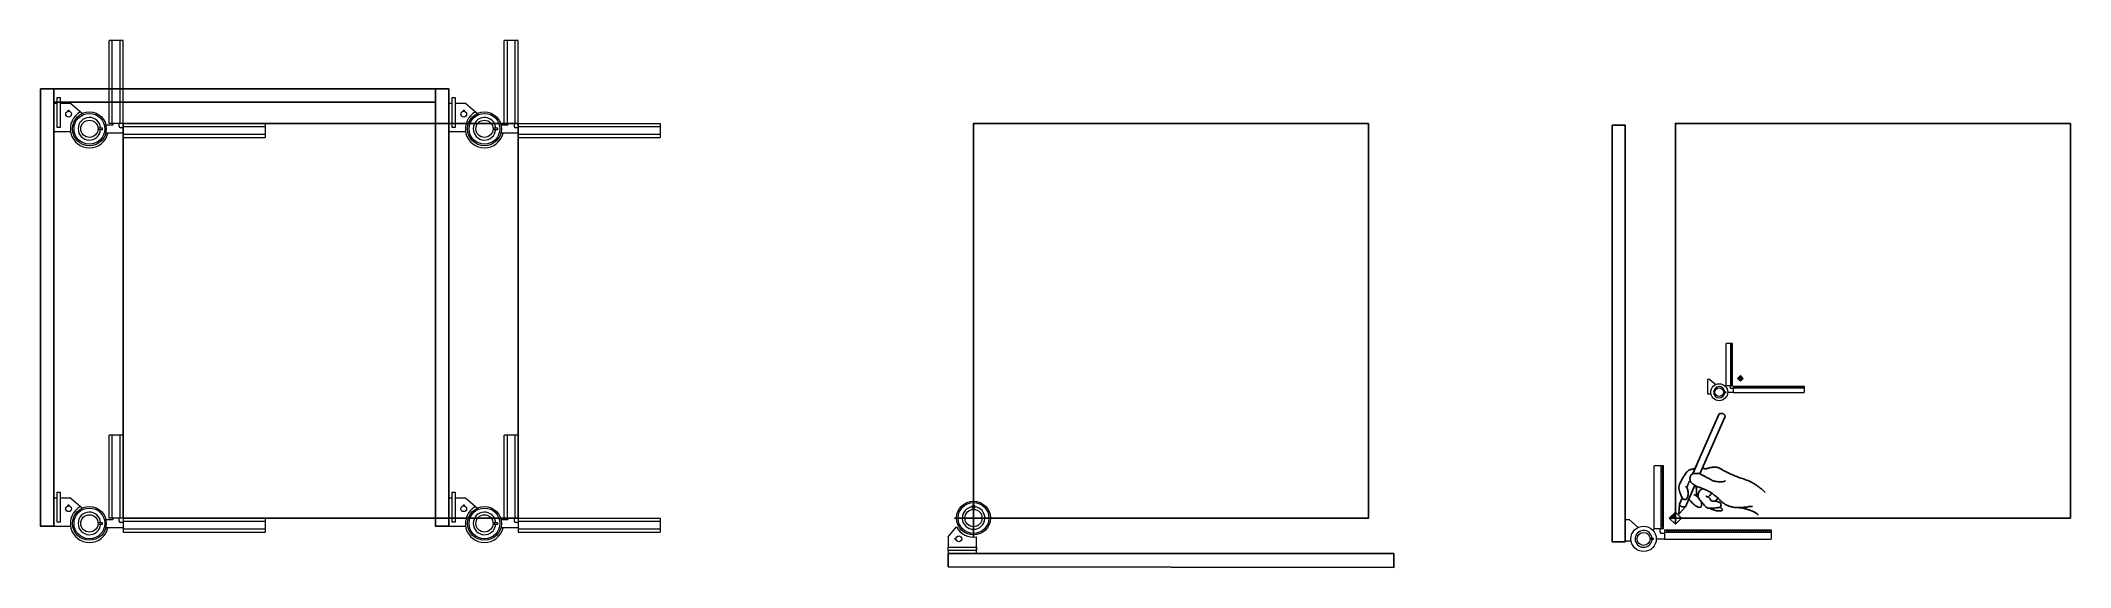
# Model space of a CAD drawing. Header units: millimetres. Extents: x 0 to 7707, y -75 to 1928.
import ezdxf

# ---------------------------------------------------------------- set-up
doc = ezdxf.new("R2010")
doc.units = ezdxf.units.MM
doc.layers.add('ARREDI attrezzature - furniture', color=175, linetype='Continuous', lineweight=9)

# ---------------------------------------------------------------- blocks, each defined once
blk = doc.blocks.new('puntatore1')
for p, q in [((-10.6, 0), (0, 10.6)), ((0, 10.6), (10.6, 0)), ((0, 10.6), (0, -10.6)), ((0, -10.6), (-10.6, 0)), ((10.6, 0), (-10.6, 0)), ((10.6, 0), (0, -10.6))]:
    blk.add_line(p, q)
for points in [[(-10.6, 0), (0, 0), (0, 10.6)], [(0, 0), (0, -10.6), (10.6, 0), (0, 0)]]:
    blk.add_solid(points)
at = {"layer": 'ARREDI attrezzature - furniture', "linetype": 'Continuous'}
for p, q in [((-53.7, -27.7), (-53.6, 132)), ((-30, 132), (-53.6, 132)), ((-36, -27.7), (-36, 132)), ((-30, 127), (-34.8, 127)), ((-30, 122), (-34.8, 122)), ((-30, 117), (-34.8, 117)), ((-30, 112), (-34.8, 112)), ((-30, 107), (-34.8, 107)), ((-30, 102), (-34.8, 102)), ((-30, 97), (-34.8, 97)), ((-30, 92), (-34.8, 92)), ((-30, 87), (-34.8, 87)), ((-30, 82), (-34.8, 82)), ((-30, 130.6), (-33.3, 130.6)), ((-30, 129), (-33.3, 129)), ((-30, 125.6), (-33.3, 125.6)), ((-30, 124), (-33.3, 124)), ((-30, 120.6), (-33.3, 120.6)), ((-30, 119), (-33.3, 119)), ((-30, 115.6), (-33.3, 115.6)), ((-30, 114), (-33.3, 114)), ((-30, 110.6), (-33.3, 110.6)), ((-30, 109), (-33.3, 109)), ((-30, 105.6), (-33.3, 105.6)), ((-30, 104), (-33.3, 104)), ((-30, 100.6), (-33.3, 100.6)), ((-30, 99), (-33.3, 99)), ((-30, 95.6), (-33.3, 95.6)), ((-30, 94), (-33.3, 94)), ((-30, 90.6), (-33.3, 90.6)), ((-30, 89), (-33.3, 89)), ((-30, 85.6), (-33.3, 85.6)), ((-30, 84), (-33.3, 84)), ((-30, 80.6), (-33.3, 80.6)), ((-30, 79), (-33.3, 79)), ((-30, -27.7), (-30, 132)), ((-30, 77), (-34.8, 77)), ((-30, 72), (-34.8, 72)), ((-30, 67), (-34.8, 67)), ((-30, 62), (-34.8, 62)), ((-30, 57), (-34.8, 57)), ((-30, 52), (-34.8, 52)), ((-30, 47), (-34.8, 47)), ((-30, 42), (-34.8, 42)), ((-30, 37), (-34.8, 37)), ((-30, 32), (-34.8, 32)), ((-30, 27), (-34.8, 27)), ((-30, 22), (-34.8, 22)), ((-30, 17), (-34.8, 17)), ((-30, 12), (-34.8, 12)), ((-30, 7), (-34.8, 7)), ((-30, 2), (-34.8, 2)), ((-30, 75.6), (-33.3, 75.6)), ((-30, 74), (-33.3, 74)), ((-30, 70.6), (-33.3, 70.6)), ((-30, 69), (-33.3, 69)), ((-30, 65.6), (-33.3, 65.6)), ((-30, 64), (-33.3, 64)), ((-30, 60.6), (-33.3, 60.6)), ((-30, 59), (-33.3, 59)), ((-30, 55.6), (-33.3, 55.6)), ((-30, 54), (-33.3, 54)), ((-30, 50.6), (-33.3, 50.6)), ((-30, 49), (-33.3, 49)), ((-30, 45.6), (-33.3, 45.6)), ((-30, 44), (-33.3, 44)), ((-30, 40.6), (-33.3, 40.6)), ((-30, 39), (-33.3, 39)), ((-30, 35.6), (-33.3, 35.6)), ((-30, 34), (-33.3, 34)), ((-30, 30.6), (-33.3, 30.6)), ((-30, 29), (-33.3, 29)), ((-30, 25.6), (-33.3, 25.6)), ((-30, 24), (-33.3, 24)), ((-30, 20.6), (-33.3, 20.6)), ((-30, 19), (-33.3, 19)), ((-30, 15.6), (-33.3, 15.6)), ((-30, 14), (-33.3, 14)), ((-30, 10.6), (-33.3, 10.6)), ((-30, 9), (-33.3, 9)), ((-30, 5.6), (-33.3, 5.6)), ((-30, 4), (-33.3, 4)), ((-30, 0.6), (-33.3, 0.6)), ((-116, -4.6), (-125, -4.6)), ((-125, -4.6), (-125, -58.1)), ((-125, -58.1), (-112, -58.1)), ((-116, -4.6), (-93.8, -23.6)), ((-39, -27.7), (-39, -34.7)), ((-30, -3), (-34.8, -3)), ((-30, -8), (-34.8, -8)), ((-30, -13), (-34.8, -13)), ((-30, -18), (-34.8, -18)), ((-30, -23), (-34.8, -23)), ((-27.6, -38.9), (-34.8, -38.9)), ((-30, -1), (-33.3, -1)), ((-30, -4.4), (-33.3, -4.4)), ((-30, -6), (-33.3, -6)), ((-30, -9.4), (-33.3, -9.4)), ((-30, -11), (-33.3, -11)), ((-30, -14.4), (-33.3, -14.4)), ((-30, -16), (-33.3, -16)), ((-30, -19.4), (-33.3, -19.4)), ((-30, -21), (-33.3, -21)), ((-27.7, -30), (242.3, -30)), ((-27.7, -36), (242.3, -36)), ((-27.7, -53.7), (242.3, -53.7)), ((-22.7, -30), (-22.7, -34.8)), ((-21, -30), (-21, -33.3)), ((-19.4, -30), (-19.4, -33.3)), ((-17.7, -30), (-17.7, -34.8)), ((-16, -30), (-16, -33.3)), ((-14.4, -30), (-14.4, -33.3)), ((-12.7, -30), (-12.7, -34.8)), ((-11, -30), (-11, -33.3)), ((-9.4, -30), (-9.4, -33.3)), ((-7.7, -30), (-7.7, -34.8)), ((-6, -30), (-6, -33.3)), ((-4.4, -30), (-4.4, -33.3)), ((-2.7, -30), (-2.7, -34.8)), ((-1, -30), (-1, -33.3)), ((0.6, -30), (0.6, -33.3)), ((2.3, -30), (2.3, -34.8)), ((4, -30), (4, -33.3)), ((5.6, -30), (5.6, -33.3)), ((7.3, -30), (7.3, -34.8)), ((9, -30), (9, -33.3)), ((10.6, -30), (10.6, -33.3)), ((12.3, -30), (12.3, -34.8)), ((14, -30), (14, -33.3)), ((15.6, -30), (15.6, -33.3)), ((17.3, -30), (17.3, -34.8)), ((19, -30), (19, -33.3)), ((20.6, -30), (20.6, -33.3)), ((22.3, -30), (22.3, -34.8)), ((24, -30), (24, -33.3)), ((25.6, -30), (25.6, -33.3)), ((27.3, -30), (27.3, -34.8)), ((29, -30), (29, -33.3)), ((30.6, -30), (30.6, -33.3)), ((32.3, -30), (32.3, -34.8)), ((34, -30), (34, -33.3)), ((35.6, -30), (35.6, -33.3)), ((37.3, -30), (37.3, -34.8)), ((39, -30), (39, -33.3)), ((40.6, -30), (40.6, -33.3)), ((42.3, -30), (42.3, -34.8)), ((44, -30), (44, -33.3)), ((45.6, -30), (45.6, -33.3)), ((47.3, -30), (47.3, -34.8)), ((49, -30), (49, -33.3)), ((50.6, -30), (50.6, -33.3)), ((52.3, -30), (52.3, -34.8)), ((54, -30), (54, -33.3)), ((55.6, -30), (55.6, -33.3)), ((57.3, -30), (57.3, -34.8)), ((59, -30), (59, -33.3)), ((60.6, -30), (60.6, -33.3)), ((62.3, -30), (62.3, -34.8)), ((64, -30), (64, -33.3)), ((65.6, -30), (65.6, -33.3)), ((67.3, -30), (67.3, -34.8)), ((69, -30), (69, -33.3)), ((70.6, -30), (70.6, -33.3)), ((72.3, -30), (72.3, -34.8)), ((74, -30), (74, -33.3)), ((75.6, -30), (75.6, -33.3)), ((77.3, -30), (77.3, -34.8)), ((79, -30), (79, -33.3)), ((80.6, -30), (80.6, -33.3)), ((82.3, -30), (82.3, -34.8)), ((84, -30), (84, -33.3)), ((85.6, -30), (85.6, -33.3)), ((87.3, -30), (87.3, -34.8)), ((89, -30), (89, -33.3)), ((90.6, -30), (90.6, -33.3)), ((92.3, -30), (92.3, -34.8)), ((94, -30), (94, -33.3)), ((95.6, -30), (95.6, -33.3)), ((97.3, -30), (97.3, -34.8)), ((99, -30), (99, -33.3)), ((100.6, -30), (100.6, -33.3)), ((102.3, -30), (102.3, -34.8)), ((104, -30), (104, -33.3)), ((105.6, -30), (105.6, -33.3)), ((107.3, -30), (107.3, -34.8)), ((109, -30), (109, -33.3)), ((110.6, -30), (110.6, -33.3)), ((112.3, -30), (112.3, -34.8)), ((114, -30), (114, -33.3)), ((115.6, -30), (115.6, -33.3)), ((117.3, -30), (117.3, -34.8)), ((119, -30), (119, -33.3)), ((120.6, -30), (120.6, -33.3)), ((122.3, -30), (122.3, -34.8)), ((124, -30), (124, -33.3)), ((125.6, -30), (125.6, -33.3)), ((127.3, -30), (127.3, -34.8)), ((129, -30), (129, -33.3)), ((130.6, -30), (130.6, -33.3)), ((132.3, -30), (132.3, -34.8)), ((134, -30), (134, -33.3)), ((135.6, -30), (135.6, -33.3)), ((137.3, -30), (137.3, -34.8)), ((139, -30), (139, -33.3)), ((140.6, -30), (140.6, -33.3)), ((142.3, -30), (142.3, -34.8)), ((144, -30), (144, -33.3)), ((145.6, -30), (145.6, -33.3)), ((147.3, -30), (147.3, -34.8)), ((149, -30), (149, -33.3)), ((150.6, -30), (150.6, -33.3)), ((152.3, -30), (152.3, -34.8)), ((154, -30), (154, -33.3)), ((155.6, -30), (155.6, -33.3)), ((157.3, -30), (157.3, -34.8)), ((159, -30), (159, -33.3)), ((160.6, -30), (160.6, -33.3)), ((162.3, -30), (162.3, -34.8)), ((164, -30), (164, -33.3)), ((165.6, -30), (165.6, -33.3)), ((167.3, -30), (167.3, -34.8)), ((169, -30), (169, -33.3)), ((170.6, -30), (170.6, -33.3)), ((172.3, -30), (172.3, -34.8)), ((174, -30), (174, -33.3)), ((175.6, -30), (175.6, -33.3)), ((177.3, -30), (177.3, -34.8)), ((179, -30), (179, -33.3)), ((180.6, -30), (180.6, -33.3)), ((182.3, -30), (182.3, -34.8)), ((184, -30), (184, -33.3)), ((185.6, -30), (185.6, -33.3)), ((187.3, -30), (187.3, -34.8)), ((189, -30), (189, -33.3)), ((190.6, -30), (190.6, -33.3)), ((192.3, -30), (192.3, -34.8)), ((194, -30), (194, -33.3)), ((195.6, -30), (195.6, -33.3)), ((197.3, -30), (197.3, -34.8)), ((199, -30), (199, -33.3)), ((200.6, -30), (200.6, -33.3)), ((202.3, -30), (202.3, -34.8)), ((204, -30), (204, -33.3)), ((205.6, -30), (205.6, -33.3)), ((207.3, -30), (207.3, -34.8)), ((209, -30), (209, -33.3)), ((210.6, -30), (210.6, -33.3)), ((212.3, -30), (212.3, -34.8)), ((214, -30), (214, -33.3)), ((215.6, -30), (215.6, -33.3)), ((217.3, -30), (217.3, -34.8)), ((219, -30), (219, -33.3)), ((220.6, -30), (220.6, -33.3)), ((222.3, -30), (222.3, -34.8)), ((224, -30), (224, -33.3)), ((225.6, -30), (225.6, -33.3)), ((227.3, -30), (227.3, -34.8)), ((229, -30), (229, -33.3)), ((230.6, -30), (230.6, -33.3)), ((232.3, -30), (232.3, -34.8)), ((234, -30), (234, -33.3)), ((235.6, -30), (235.6, -33.3)), ((237.3, -30), (237.3, -34.8)), ((239, -30), (239, -33.3)), ((240.6, -30), (240.6, -33.3)), ((242.3, -30), (242.3, -53.7))]:
    blk.add_line(p, q, dxfattribs=at)
at = {"layer": 'ARREDI attrezzature - furniture'}
for p, q in [((-53.7, -27.7), (-57, -30.8)), ((-30, -27.7), (-53.7, -27.7)), ((-27.7, -53.7), (-48.3, -53.3)), ((-27.7, -30), (-27.7, -53.7))]:
    blk.add_line(p, q, dxfattribs=at)
blk.add_lwpolyline([(-61.7, -50.9), (-55.9, -50.9), (-55.9, -54.6), (-61.7, -54.6)], dxfattribs=at)
at = {"layer": 'ARREDI attrezzature - furniture', "linetype": 'Continuous'}
for radius in [32.1, 16.4]:
    blk.add_circle((-80.4, -52.7), radius, dxfattribs=at)
at = {"layer": 'ARREDI attrezzature - furniture'}
blk.add_arc((-80.4, -52.7), 21.4, 5.06814, 354.93186, dxfattribs=at)
at = {"layer": 'ARREDI attrezzature - furniture', "linetype": 'Continuous'}
for centre, radius, start, end in [((-80.4, -52.7), 18.8, 354.24073, 5.75927), ((-34.8, -34.7), 4.17, 180, 270)]:
    blk.add_arc(centre, radius, start, end, dxfattribs=at)

msp = doc.modelspace()

# ---------------------------------------------------------------- linework, layer by layer
at = {"color": 3}
for p, q in [((6372.7, 507), (6274.1, 282.2)), ((6395.4, 497), (6300.7, 281)), ((6288.9, 315.7), (6274, 281.7)), ((6281.6, 237.4), (6245.8, 156)), ((6310.8, 304.1), (6300.7, 281)), ((6223.2, 166), (6220.1, 130.3)), ((6221.9, 129.5), (6245.8, 156)), ((6233.2, 188.8), (6223.2, 166)), ((6221, 129.3), (6220.5, 129.5))]:
    msp.add_line(p, q, dxfattribs=at)
for p, q in [((3542.4, 40.4), (3542.4, 185.4)), ((3469.9, 112.9), (3614.9, 112.9)), ((6184.4, 112.9), (6207.3, 135.8)), ((6207.3, 89.9), (6184.4, 112.9)), ((6230.2, 112.9), (6184.4, 112.9)), ((6207.3, 135.8), (6230.2, 112.9)), ((6207.3, 135.8), (6207.3, 89.9)), ((6230.2, 112.9), (6207.3, 89.9))]:
    msp.add_line(p, q)
at = {"color": 1}
for points in [[(0, 1744.1), (0.1, 81.9), (50.1, 81.9), (50.1, 1744.1)], [(1500, 1744.1), (50.1, 1744.1), (50.1, 1694.1), (1500, 1694.1)], [(1500, 1744.1), (1500.1, 81.9), (1550.1, 81.9), (1550.1, 1744.1)], [(5967.3, 1605.9), (5967.3, 22.9), (6017.3, 22.9), (6017.3, 1605.9)], [(5138.7, -22.4), (3446.2, -22.4), (3446.2, -72.4), (5138.7, -74.8)]]:
    msp.add_lwpolyline(points, close=True, dxfattribs=at)
at = {"color": 2}
for points in [[(1813.7, 1612.9), (1813.7, 112.9), (313.7, 112.9), (313.7, 1612.9)], [(5042.4, 1612.9), (5042.4, 112.9), (3542.4, 112.9), (3542.4, 1612.9)], [(7707.3, 1612.9), (7707.3, 112.9), (6207.3, 112.9), (6207.3, 1612.9)]]:
    msp.add_lwpolyline(points, close=True, dxfattribs=at)
at = {"color": 3}
for centre, start, end in [((6220.9, 130.3), 175.00982, 246.3169), ((6221.3, 130.1), 246.3169, 317.9307)]:
    msp.add_arc(centre, 0.8, start, end, dxfattribs=at)
for points in [[(6372.7, 507), (6373.5, 508), (6374.4, 509), (6375.3, 509.7), (6376.5, 510.3), (6377.9, 510.5), (6379.7, 510.6), (6381.3, 510.6), (6382.9, 510.5), (6385.9, 510.2), (6387.4, 509.7), (6390.4, 508.2), (6392.2, 507), (6393.8, 505.6), (6395.5, 503.4), (6395.9, 501.4), (6395.8, 499.1), (6395.4, 497)], [(6281.7, 300.5), (6276.4, 299.8), (6269.9, 298.6), (6262, 296), (6255.9, 292.4), (6250.1, 286.8), (6240.7, 273.9), (6232.7, 260.8), (6225.6, 245.3), (6221.9, 236.9), (6220.8, 225.3), (6223, 215.6), (6226.5, 204.6), (6230.6, 194.4), (6234.3, 187.3), (6238.4, 184.3), (6245.4, 183.6), (6249.8, 185.2), (6252.5, 189.5), (6254.7, 194.5), (6255.4, 199.5), (6255.6, 206.3), (6255, 215.5), (6253.1, 222.3), (6252, 226.1), (6251.1, 230.5), (6246.3, 232)], [(6249.4, 231.5), (6252, 232.5), (6253.9, 236.3), (6255.3, 240.3), (6256.8, 243.7), (6258.2, 247.2), (6259.3, 250.2), (6261, 253.3), (6262.9, 255.2)], [(6398.2, 255.2), (6394.7, 253.4), (6388.7, 251.3), (6381.7, 251.1), (6369.8, 251.1), (6361.4, 252.3), (6353.2, 253.5), (6347.4, 256.2), (6340.6, 259.7), (6332.7, 264.2), (6324.6, 268.4), (6315.9, 273.5), (6310.4, 276.3), (6306.2, 278.1), (6302.9, 279.8), (6300.4, 281.1), (6296.6, 282.1), (6292.8, 282.3), (6287, 282.6), (6284, 282.7), (6280.3, 282.7), (6276.5, 282.4), (6273.6, 281.6), (6271.3, 280.1), (6269.1, 278.5), (6266, 275.1), (6264.3, 272.3), (6263.5, 269.7), (6263, 266.6), (6262.7, 263.6), (6262.7, 260.7), (6263.2, 256.9), (6263.8, 254.3), (6265.5, 251.3), (6267.7, 248.3), (6270.2, 245.4), (6272.3, 243.6), (6274.5, 242.2), (6276.2, 241.1), (6278.7, 239.3), (6289.5, 233.1), (6296.1, 230.4), (6301.2, 228.5), (6306.7, 226.2), (6311.6, 224.3), (6317.2, 222.4), (6322, 220.2), (6334.9, 214.4), (6347.7, 206), (6361.7, 194.6), (6374.1, 183.7), (6383.1, 175.1), (6393.2, 167.6), (6400.8, 162.6), (6411.9, 158.1), (6426.1, 154.4), (6438.7, 153.1), (6451.5, 152.5), (6461.5, 153.1), (6478.1, 154.8), (6485.8, 156.2), (6495.7, 156.9), (6500.7, 157.1)], [(6286.4, 198.3), (6287.7, 206), (6288, 212.9), (6287.5, 221.9), (6286.7, 227.3), (6285.4, 232.4), (6284.1, 235.2)], [(6548.5, 209.5), (6543.3, 215.6), (6534, 223.5), (6525.8, 229.7), (6517.5, 235.7), (6507.8, 242.4), (6495.3, 249.1), (6482.9, 255.6), (6473.9, 258.7), (6465.9, 261.9), (6456.4, 265.1), (6448.6, 267.5), (6443.7, 269.4), (6436.8, 271.7), (6428, 275.6), (6414.7, 280.8), (6405.1, 285.5), (6394.9, 290.8), (6383.8, 297.4), (6379.7, 299.6), (6375.8, 301.9), (6372.1, 303.9), (6368.5, 305), (6364.6, 306.1), (6357.8, 306.7), (6350.5, 306.3), (6345.4, 305.6), (6339.7, 304.5), (6335.3, 303.3), (6330.9, 302.5), (6327.3, 301.1), (6321.3, 300.6), (6319, 300.6), (6315.6, 300.7), (6311.6, 300.7), (6309.3, 300.7)], [(6223.7, 167.2), (6223.4, 163.9), (6225.4, 160.3), (6226.9, 158.9), (6231.6, 156.3), (6234.2, 155.7), (6237.6, 155.3), (6241.9, 155.3), (6245.1, 156.4), (6246.9, 158.4)], [(6309.8, 224.5), (6306.4, 222.1), (6302.6, 219.3), (6298.8, 215.2), (6296, 211.1), (6294.2, 204.5), (6293.3, 199.2), (6293.7, 192.9), (6297.4, 185.8), (6305.8, 175.6), (6311.7, 168.3), (6317.2, 162.1), (6321.5, 157.4), (6326.5, 152.6), (6336, 150.8), (6345.7, 150.8), (6356.3, 151.1), (6367, 152.2), (6372, 152.9), (6376.8, 154.4), (6379.4, 156.8), (6380.7, 163), (6379.7, 167.3), (6376.9, 170.9), (6373.2, 173.5), (6369, 175.2), (6364.1, 176.5), (6361.1, 177), (6356.8, 177.4), (6353.4, 177.5), (6349.1, 177.6), (6345.6, 177.9), (6342.2, 180.4), (6339.7, 185.1), (6337.2, 188.6), (6334.3, 191.1), (6330.8, 193.3), (6326.1, 194.9), (6322.4, 196.1)], [(6345.5, 207.1), (6342.3, 203.1), (6338.9, 199.8), (6335.9, 197.1), (6333, 194.6), (6331.1, 193.4)], [(6370, 187.2), (6367.2, 185.7), (6363.9, 183.5), (6361.6, 181.2), (6359.3, 179.3), (6357.8, 177.4)], [(6337.9, 150.6), (6342.8, 146.9), (6352.1, 143.7), (6360.1, 141.4), (6366.8, 140.5), (6374, 140.4), (6380.8, 140.5), (6384.1, 141.8), (6385.4, 143.5), (6385.6, 146.4), (6384.7, 148.5), (6382.7, 150.3), (6380.5, 151.4), (6377.9, 152.5), (6375.6, 153), (6374.3, 153.3)], [(6450, 152.3), (6456.5, 151.4), (6467.2, 149.4), (6479.2, 146.1), (6491, 142.6), (6499.9, 138.8), (6509.9, 133.6), (6514.4, 130.9), (6517.5, 128.8), (6519, 127.3), (6520.2, 125.7), (6520.7, 124.5)]]:
    msp.add_spline(points, degree=3, dxfattribs=at)
msp.add_open_spline([(6277.2, 202.4), (6279.4, 201.6), (6283.4, 200.2), (6287.8, 196.6), (6292.4, 193.6), (6295.2, 188.6), (6298.4, 183.4), (6302.4, 179.3), (6305.2, 174.5), (6307.2, 169.6), (6307.2, 165), (6307.1, 161.3), (6306.4, 158.2), (6304.9, 155.6), (6301.4, 153.1), (6296.1, 153.8), (6290.9, 155.5), (6286.7, 158.4), (6282.5, 161), (6278.4, 164.1), (6274.5, 167.5), (6270.9, 171.8), (6266.3, 176), (6262.8, 180.1), (6260.1, 183.1), (6259, 184.7), (6258.6, 185.2)], degree=3, knots=[0, 0, 0, 0, 7.000016, 12.404473, 17.112264, 23.189328, 29.297142, 35.307884, 40.456024, 45.843139, 50.711316, 54.07172, 57.1638, 59.967019, 63.099311, 70.181877, 74.660839, 79.485849, 85.05351, 89.924064, 94.587595, 100.66191, 106.974005, 113.04832, 116.99622, 118.889169, 118.889169, 118.889169, 118.889169], dxfattribs=at)
for points in [[(6184.4, 112.9), (6207.3, 112.9), (6207.3, 135.8)], [(6207.3, 112.9), (6207.3, 89.9), (6230.2, 112.9), (6207.3, 112.9)]]:
    msp.add_solid(points)
at = {"layer": 'ARREDI attrezzature - furniture', "linetype": 'Continuous'}
for p, q in [((260.2, 1612.9), (260.2, 1927.9)), ((313.7, 1927.9), (260.2, 1927.9)), ((272.3, 1612.9), (272.3, 1927.9)), ((301.6, 1612.9), (301.6, 1927.9)), ((313.7, 1612.9), (313.7, 1927.9)), ((1760.2, 1612.9), (1760.2, 1927.9)), ((1813.7, 1927.9), (1760.2, 1927.9)), ((1772.3, 1612.9), (1772.3, 1927.9)), ((1801.6, 1612.9), (1801.6, 1927.9)), ((1813.7, 1612.9), (1813.7, 1927.9)), ((62.6, 1688.8), (50.1, 1688.8)), ((50.1, 1688.8), (50.1, 1581.9)), ((114.2, 1688.8), (74.6, 1688.8)), ((114.2, 1688.8), (158.5, 1650.8)), ((1562.6, 1688.8), (1550.1, 1688.8)), ((1550.1, 1688.8), (1550.1, 1581.9)), ((1614.2, 1688.8), (1574.6, 1688.8)), ((1614.2, 1688.8), (1658.5, 1650.8)), ((50.1, 1581.9), (113.7, 1581.9)), ((313.7, 1612.9), (852.4, 1612.9)), ((313.7, 1600.8), (852.4, 1600.8)), ((313.7, 1571.5), (852.4, 1571.5)), ((313.7, 1559.4), (852.4, 1559.4)), ((852.4, 1612.9), (852.4, 1559.4)), ((1550.1, 1581.9), (1613.7, 1581.9)), ((1813.7, 1612.9), (2352.4, 1612.9)), ((1813.7, 1600.8), (2352.4, 1600.8)), ((1813.7, 1571.5), (2352.4, 1571.5)), ((1813.7, 1559.4), (2352.4, 1559.4)), ((2352.4, 1612.9), (2352.4, 1559.4)), ((260.2, 112.9), (260.2, 427.9)), ((313.7, 427.9), (260.2, 427.9)), ((272.3, 112.9), (272.3, 427.9)), ((301.6, 112.9), (301.6, 427.9)), ((313.7, 112.9), (313.7, 427.9)), ((1760.2, 112.9), (1760.2, 427.9)), ((1813.7, 427.9), (1760.2, 427.9)), ((1772.3, 112.9), (1772.3, 427.9)), ((1801.6, 112.9), (1801.6, 427.9)), ((1813.7, 112.9), (1813.7, 427.9)), ((6126.8, 71.4), (6126.9, 310.9)), ((6162.3, 310.9), (6126.9, 310.9)), ((6153.3, 71.4), (6153.2, 310.9)), ((6162.3, 308.8), (6157.3, 308.8)), ((6162.3, 71.4), (6162.3, 310.9)), ((6162.3, 303.4), (6155.2, 303.4)), ((6162.3, 295.9), (6155.2, 295.9)), ((6162.3, 288.4), (6155.2, 288.4)), ((6162.3, 280.9), (6155.2, 280.9)), ((6162.3, 273.4), (6155.2, 273.4)), ((6162.3, 265.9), (6155.2, 265.9)), ((6162.3, 258.4), (6155.2, 258.4)), ((6162.3, 250.9), (6155.2, 250.9)), ((6162.3, 243.4), (6155.2, 243.4)), ((6162.3, 235.9), (6155.2, 235.9)), ((6162.3, 306.3), (6157.3, 306.3)), ((6162.3, 301.3), (6157.3, 301.3)), ((6162.3, 298.8), (6157.3, 298.8)), ((6162.3, 293.8), (6157.3, 293.8)), ((6162.3, 291.3), (6157.3, 291.3)), ((6162.3, 286.3), (6157.3, 286.3)), ((6162.3, 283.8), (6157.3, 283.8)), ((6162.3, 278.8), (6157.3, 278.8)), ((6162.3, 276.3), (6157.3, 276.3)), ((6162.3, 271.3), (6157.3, 271.3)), ((6162.3, 268.8), (6157.3, 268.8)), ((6162.3, 263.8), (6157.3, 263.8)), ((6162.3, 261.3), (6157.3, 261.3)), ((6162.3, 256.3), (6157.3, 256.3)), ((6162.3, 253.8), (6157.3, 253.8)), ((6162.3, 248.8), (6157.3, 248.8)), ((6162.3, 246.3), (6157.3, 246.3)), ((6162.3, 241.3), (6157.3, 241.3)), ((6162.3, 238.8), (6157.3, 238.8)), ((6162.3, 233.8), (6157.3, 233.8)), ((6162.3, 231.3), (6157.3, 231.3)), ((62.6, 188.8), (50.1, 188.8)), ((50.1, 188.8), (50.1, 81.9)), ((114.2, 188.8), (74.6, 188.8)), ((114.2, 188.8), (158.5, 150.8)), ((1562.6, 188.8), (1550.1, 188.8)), ((1550.1, 188.8), (1550.1, 81.9)), ((1614.2, 188.8), (1574.6, 188.8)), ((1614.2, 188.8), (1658.5, 150.8)), ((6162.3, 228.4), (6155.2, 228.4)), ((6162.3, 220.9), (6155.2, 220.9)), ((6162.3, 213.4), (6155.2, 213.4)), ((6162.3, 205.9), (6155.2, 205.9)), ((6162.3, 198.4), (6155.2, 198.4)), ((6162.3, 190.9), (6155.2, 190.9)), ((6162.3, 183.4), (6155.2, 183.4)), ((6162.3, 175.9), (6155.2, 175.9)), ((6162.3, 168.4), (6155.2, 168.4)), ((6162.3, 160.9), (6155.2, 160.9)), ((6162.3, 226.3), (6157.3, 226.3)), ((6162.3, 223.8), (6157.3, 223.8)), ((6162.3, 218.8), (6157.3, 218.8)), ((6162.3, 216.3), (6157.3, 216.3)), ((6162.3, 211.3), (6157.3, 211.3)), ((6162.3, 208.8), (6157.3, 208.8)), ((6162.3, 203.8), (6157.3, 203.8)), ((6162.3, 201.3), (6157.3, 201.3)), ((6162.3, 196.3), (6157.3, 196.3)), ((6162.3, 193.8), (6157.3, 193.8)), ((6162.3, 188.8), (6157.3, 188.8)), ((6162.3, 186.3), (6157.3, 186.3)), ((6162.3, 181.3), (6157.3, 181.3)), ((6162.3, 178.8), (6157.3, 178.8)), ((6162.3, 173.8), (6157.3, 173.8)), ((6162.3, 171.3), (6157.3, 171.3)), ((6162.3, 166.3), (6157.3, 166.3)), ((6162.3, 163.8), (6157.3, 163.8)), ((6162.3, 158.8), (6157.3, 158.8)), ((6162.3, 156.3), (6157.3, 156.3)), ((50.1, 81.9), (113.7, 81.9)), ((313.7, 112.9), (852.4, 112.9)), ((313.7, 100.8), (852.4, 100.8)), ((852.4, 112.9), (852.4, 59.4)), ((1550.1, 81.9), (1613.7, 81.9)), ((1813.7, 112.9), (2352.4, 112.9)), ((1813.7, 100.8), (2352.4, 100.8)), ((2352.4, 112.9), (2352.4, 59.4)), ((3446.2, 41.8), (3478.3, 79.2)), ((6033.4, 105.9), (6017.3, 105.9)), ((6017.3, 105.9), (6017.3, 25.8)), ((6033.4, 105.9), (6066.6, 77.5)), ((6162.3, 153.4), (6155.2, 153.4)), ((6162.3, 145.9), (6155.2, 145.9)), ((6162.3, 138.4), (6155.2, 138.4)), ((6162.3, 130.9), (6155.2, 130.9)), ((6162.3, 123.4), (6155.2, 123.4)), ((6162.3, 115.9), (6155.2, 115.9)), ((6162.3, 108.4), (6155.2, 108.4)), ((6162.3, 100.9), (6155.2, 100.9)), ((6162.3, 93.4), (6155.2, 93.4)), ((6162.3, 85.9), (6155.2, 85.9)), ((6162.3, 78.4), (6155.2, 78.4)), ((6162.3, 151.3), (6157.3, 151.3)), ((6162.3, 148.8), (6157.3, 148.8)), ((6162.3, 143.8), (6157.3, 143.8)), ((6162.3, 141.3), (6157.3, 141.3)), ((6162.3, 136.3), (6157.3, 136.3)), ((6162.3, 133.8), (6157.3, 133.8)), ((6162.3, 128.8), (6157.3, 128.8)), ((6162.3, 126.3), (6157.3, 126.3)), ((6162.3, 121.3), (6157.3, 121.3)), ((6162.3, 118.8), (6157.3, 118.8)), ((6162.3, 113.8), (6157.3, 113.8)), ((6162.3, 111.3), (6157.3, 111.3)), ((6162.3, 106.3), (6157.3, 106.3)), ((6162.3, 103.8), (6157.3, 103.8)), ((6162.3, 98.8), (6157.3, 98.8)), ((6162.3, 96.3), (6157.3, 96.3)), ((6162.3, 91.3), (6157.3, 91.3)), ((6162.3, 88.8), (6157.3, 88.8)), ((6162.3, 83.8), (6157.3, 83.8)), ((6162.3, 81.3), (6157.3, 81.3)), ((313.7, 71.5), (852.4, 71.5)), ((313.7, 59.4), (852.4, 59.4)), ((1813.7, 71.5), (2352.4, 71.5)), ((1813.7, 59.4), (2352.4, 59.4)), ((3446.2, 41.8), (3446.2, 2.1)), ((3553.1, -22.4), (3553.1, 41.2)), ((6017.3, 25.8), (6039.3, 25.8)), ((6148.8, 71.4), (6148.8, 60.8)), ((6165.9, 54.5), (6155.1, 54.5)), ((6165.7, 67.9), (6570.7, 67.9)), ((6165.7, 58.8), (6570.7, 58.8)), ((6165.7, 32.3), (6570.7, 32.3)), ((6173.2, 67.9), (6173.2, 60.7)), ((6175.7, 67.9), (6175.7, 62.9)), ((6178.2, 67.9), (6178.2, 62.9)), ((6180.7, 67.9), (6180.7, 60.7)), ((6183.2, 67.9), (6183.2, 62.9)), ((6185.7, 67.9), (6185.7, 62.9)), ((6188.2, 67.9), (6188.2, 60.7)), ((6190.7, 67.9), (6190.7, 62.9)), ((6193.2, 67.9), (6193.2, 62.9)), ((6195.7, 67.9), (6195.7, 60.7)), ((6198.2, 67.9), (6198.2, 62.9)), ((6200.7, 67.9), (6200.7, 62.9)), ((6203.2, 67.9), (6203.2, 60.7)), ((6205.7, 67.9), (6205.7, 62.9)), ((6208.2, 67.9), (6208.2, 62.9)), ((6210.7, 67.9), (6210.7, 60.7)), ((6213.2, 67.9), (6213.2, 62.9)), ((6215.7, 67.9), (6215.7, 62.9)), ((6218.2, 67.9), (6218.2, 60.7)), ((6220.7, 67.9), (6220.7, 62.9)), ((6223.2, 67.9), (6223.2, 62.9)), ((6225.7, 67.9), (6225.7, 60.7)), ((6228.2, 67.9), (6228.2, 62.9)), ((6230.7, 67.9), (6230.7, 62.9)), ((6233.2, 67.9), (6233.2, 60.7)), ((6235.7, 67.9), (6235.7, 62.9)), ((6238.2, 67.9), (6238.2, 62.9)), ((6240.7, 67.9), (6240.7, 60.7)), ((6243.2, 67.9), (6243.2, 62.9)), ((6245.7, 67.9), (6245.7, 62.9)), ((6248.2, 67.9), (6248.2, 60.7)), ((6250.7, 67.9), (6250.7, 62.9)), ((6253.2, 67.9), (6253.2, 62.9)), ((6255.7, 67.9), (6255.7, 60.7)), ((6258.2, 67.9), (6258.2, 62.9)), ((6260.7, 67.9), (6260.7, 62.9)), ((6263.2, 67.9), (6263.2, 60.7)), ((6265.7, 67.9), (6265.7, 62.9)), ((6268.2, 67.9), (6268.2, 62.9)), ((6270.7, 67.9), (6270.7, 60.7)), ((6273.2, 67.9), (6273.2, 62.9)), ((6275.7, 67.9), (6275.7, 62.9)), ((6278.2, 67.9), (6278.2, 60.7)), ((6280.7, 67.9), (6280.7, 62.9)), ((6283.2, 67.9), (6283.2, 62.9)), ((6285.7, 67.9), (6285.7, 60.7)), ((6288.2, 67.9), (6288.2, 62.9)), ((6290.7, 67.9), (6290.7, 62.9)), ((6293.2, 67.9), (6293.2, 60.7)), ((6295.7, 67.9), (6295.7, 62.9)), ((6298.2, 67.9), (6298.2, 62.9)), ((6300.7, 67.9), (6300.7, 60.7)), ((6303.2, 67.9), (6303.2, 62.9)), ((6305.7, 67.9), (6305.7, 62.9)), ((6308.2, 67.9), (6308.2, 60.7)), ((6310.7, 67.9), (6310.7, 62.9)), ((6313.2, 67.9), (6313.2, 62.9)), ((6315.7, 67.9), (6315.7, 60.7)), ((6318.2, 67.9), (6318.2, 62.9)), ((6320.7, 67.9), (6320.7, 62.9)), ((6323.2, 67.9), (6323.2, 60.7)), ((6325.7, 67.9), (6325.7, 62.9)), ((6328.2, 67.9), (6328.2, 62.9)), ((6330.7, 67.9), (6330.7, 60.7)), ((6333.2, 67.9), (6333.2, 62.9)), ((6335.7, 67.9), (6335.7, 62.9)), ((6338.2, 67.9), (6338.2, 60.7)), ((6340.7, 67.9), (6340.7, 62.9)), ((6343.2, 67.9), (6343.2, 62.9)), ((6345.7, 67.9), (6345.7, 60.7)), ((6348.2, 67.9), (6348.2, 62.9)), ((6350.7, 67.9), (6350.7, 62.9)), ((6353.2, 67.9), (6353.2, 60.7)), ((6355.7, 67.9), (6355.7, 62.9)), ((6358.2, 67.9), (6358.2, 62.9)), ((6360.7, 67.9), (6360.7, 60.7)), ((6363.2, 67.9), (6363.2, 62.9)), ((6365.7, 67.9), (6365.7, 62.9)), ((6368.2, 67.9), (6368.2, 60.7)), ((6370.7, 67.9), (6370.7, 62.9)), ((6373.2, 67.9), (6373.2, 62.9)), ((6375.7, 67.9), (6375.7, 60.7)), ((6378.2, 67.9), (6378.2, 62.9)), ((6380.7, 67.9), (6380.7, 62.9)), ((6383.2, 67.9), (6383.2, 60.7)), ((6385.7, 67.9), (6385.7, 62.9)), ((6388.2, 67.9), (6388.2, 62.9)), ((6390.7, 67.9), (6390.7, 60.7)), ((6393.2, 67.9), (6393.2, 62.9)), ((6395.7, 67.9), (6395.7, 62.9)), ((6398.2, 67.9), (6398.2, 60.7)), ((6400.7, 67.9), (6400.7, 62.9)), ((6403.2, 67.9), (6403.2, 62.9)), ((6405.7, 67.9), (6405.7, 60.7)), ((6408.2, 67.9), (6408.2, 62.9)), ((6410.7, 67.9), (6410.7, 62.9)), ((6413.2, 67.9), (6413.2, 60.7)), ((6415.7, 67.9), (6415.7, 62.9)), ((6418.2, 67.9), (6418.2, 62.9)), ((6420.7, 67.9), (6420.7, 60.7)), ((6423.2, 67.9), (6423.2, 62.9)), ((6425.7, 67.9), (6425.7, 62.9)), ((6428.2, 67.9), (6428.2, 60.7)), ((6430.7, 67.9), (6430.7, 62.9)), ((6433.2, 67.9), (6433.2, 62.9)), ((6435.7, 67.9), (6435.7, 60.7)), ((6438.2, 67.9), (6438.2, 62.9)), ((6440.7, 67.9), (6440.7, 62.9)), ((6443.2, 67.9), (6443.2, 60.7)), ((6445.7, 67.9), (6445.7, 62.9)), ((6448.2, 67.9), (6448.2, 62.9)), ((6450.7, 67.9), (6450.7, 60.7)), ((6453.2, 67.9), (6453.2, 62.9)), ((6455.7, 67.9), (6455.7, 62.9)), ((6458.2, 67.9), (6458.2, 60.7)), ((6460.7, 67.9), (6460.7, 62.9)), ((6463.2, 67.9), (6463.2, 62.9)), ((6465.7, 67.9), (6465.7, 60.7)), ((6468.2, 67.9), (6468.2, 62.9)), ((6470.7, 67.9), (6470.7, 62.9)), ((6473.2, 67.9), (6473.2, 60.7)), ((6475.7, 67.9), (6475.7, 62.9)), ((6478.2, 67.9), (6478.2, 62.9)), ((6480.7, 67.9), (6480.7, 60.7)), ((6483.2, 67.9), (6483.2, 62.9)), ((6485.7, 67.9), (6485.7, 62.9)), ((6488.2, 67.9), (6488.2, 60.7)), ((6490.7, 67.9), (6490.7, 62.9)), ((6493.2, 67.9), (6493.2, 62.9)), ((6495.7, 67.9), (6495.7, 60.7)), ((6498.2, 67.9), (6498.2, 62.9)), ((6500.7, 67.9), (6500.7, 62.9)), ((6503.2, 67.9), (6503.2, 60.7)), ((6505.7, 67.9), (6505.7, 62.9)), ((6508.2, 67.9), (6508.2, 62.9)), ((6510.7, 67.9), (6510.7, 60.7)), ((6513.2, 67.9), (6513.2, 62.9)), ((6515.7, 67.9), (6515.7, 62.9)), ((6518.2, 67.9), (6518.2, 60.7)), ((6520.7, 67.9), (6520.7, 62.9)), ((6523.2, 67.9), (6523.2, 62.9)), ((6525.7, 67.9), (6525.7, 60.7)), ((6528.2, 67.9), (6528.2, 62.9)), ((6530.7, 67.9), (6530.7, 62.9)), ((6533.2, 67.9), (6533.2, 60.7)), ((6535.7, 67.9), (6535.7, 62.9)), ((6538.2, 67.9), (6538.2, 62.9)), ((6540.7, 67.9), (6540.7, 60.7)), ((6543.2, 67.9), (6543.2, 62.9)), ((6545.7, 67.9), (6545.7, 62.9)), ((6548.2, 67.9), (6548.2, 60.7)), ((6550.7, 67.9), (6550.7, 62.9)), ((6553.2, 67.9), (6553.2, 62.9)), ((6555.7, 67.9), (6555.7, 60.7)), ((6558.2, 67.9), (6558.2, 62.9)), ((6560.7, 67.9), (6560.7, 62.9)), ((6563.2, 67.9), (6563.2, 60.7)), ((6565.7, 67.9), (6565.7, 62.9)), ((6568.2, 67.9), (6568.2, 62.9)), ((6570.7, 67.9), (6570.7, 32.3)), ((3446.2, -9.9), (3446.2, -22.4)), ((3446.2, -22.4), (3553.1, -22.4))]:
    msp.add_line(p, q, dxfattribs=at)
at = {"layer": 'ARREDI attrezzature - furniture'}
for p, q in [((105.2, 1659.2), (105.2, 1663.4)), ((105.2, 1663.4), (107.8, 1663.4)), ((107.8, 1663.4), (107.8, 1659.2)), ((1605.2, 1659.2), (1605.2, 1663.4)), ((1605.2, 1663.4), (1607.8, 1663.4)), ((1607.8, 1663.4), (1607.8, 1659.2)), ((313.7, 1575.6), (247.2, 1575.6)), ((270.4, 1606.7), (247.9, 1606.7)), ((313.7, 1612.9), (260.2, 1612.9)), ((276.3, 1612.9), (276.3, 1612.6)), ((297.6, 1612.9), (297.6, 1602.6)), ((313.7, 1596.6), (303.6, 1596.6)), ((313.7, 1612.9), (313.7, 1559.4)), ((1813.7, 1575.6), (1747.2, 1575.6)), ((1770.4, 1606.7), (1747.9, 1606.7)), ((1813.7, 1612.9), (1760.2, 1612.9)), ((1776.3, 1612.9), (1776.3, 1612.6)), ((1797.6, 1612.9), (1797.6, 1602.6)), ((1813.7, 1596.6), (1803.6, 1596.6)), ((1813.7, 1612.9), (1813.7, 1559.4)), ((105.2, 159.2), (105.2, 163.4)), ((105.2, 163.4), (107.8, 163.4)), ((107.8, 163.4), (107.8, 159.2)), ((1605.2, 159.2), (1605.2, 163.4)), ((1605.2, 163.4), (1607.8, 163.4)), ((1607.8, 163.4), (1607.8, 159.2)), ((270.4, 106.7), (247.9, 106.7)), ((313.7, 112.9), (260.2, 112.9)), ((276.3, 112.9), (276.3, 112.6)), ((297.6, 112.9), (297.6, 102.6)), ((313.7, 96.6), (303.6, 96.6)), ((313.7, 112.9), (313.7, 59.4)), ((1770.4, 106.7), (1747.9, 106.7)), ((1813.7, 112.9), (1760.2, 112.9)), ((1776.3, 112.9), (1776.3, 112.6)), ((1797.6, 112.9), (1797.6, 102.6)), ((1813.7, 96.6), (1803.6, 96.6)), ((1813.7, 112.9), (1813.7, 59.4)), ((313.7, 75.6), (247.2, 75.6)), ((1813.7, 75.6), (1747.2, 75.6)), ((3471.5, 32.7), (3471.5, 35.3)), ((3471.5, 35.3), (3475.7, 35.3)), ((3475.7, 32.7), (3471.5, 32.7)), ((6126.8, 71.4), (6121.8, 66.7)), ((6162.3, 71.4), (6126.8, 71.4)), ((6165.7, 32.3), (6134.8, 32.9)), ((6165.7, 67.9), (6165.7, 32.3))]:
    msp.add_line(p, q, dxfattribs=at)
for points in [[(62.6, 1711.7), (74.6, 1711.7), (74.6, 1597.4), (62.6, 1597.4)], [(1562.6, 1711.7), (1574.6, 1711.7), (1574.6, 1597.4), (1562.6, 1597.4)], [(62.6, 211.7), (74.6, 211.7), (74.6, 97.4), (62.6, 97.4)], [(1562.6, 211.7), (1574.6, 211.7), (1574.6, 97.4), (1562.6, 97.4)], [(3446.2, -9.9), (3446.2, 2.1), (3553.1, 2.1), (3553.1, -9.9)]]:
    msp.add_lwpolyline(points, close=True, dxfattribs=at)
for points in [[(222.8, 1596.3), (234.3, 1596.3), (234.3, 1588.8), (222.8, 1588.8)], [(1722.8, 1596.3), (1734.3, 1596.3), (1734.3, 1588.8), (1722.8, 1588.8)], [(3538.7, 150.3), (3538.7, 161.8), (3546.2, 161.8), (3546.2, 150.3)], [(222.8, 96.3), (234.3, 96.3), (234.3, 88.8), (222.8, 88.8)], [(1722.8, 96.3), (1734.3, 96.3), (1734.3, 88.8), (1722.8, 88.8)], [(6114.8, 36.6), (6123.4, 36.6), (6123.4, 30.9), (6114.8, 30.9)]]:
    msp.add_lwpolyline(points, dxfattribs=at)
for centre in [(106.5, 1648.3), (1606.5, 1648.3), (106.5, 148.3), (1606.5, 148.3), (3486.7, 34)]:
    msp.add_circle(centre, 11, dxfattribs=at)
at = {"layer": 'ARREDI attrezzature - furniture', "linetype": 'Continuous'}
for centre, radius in [((185.4, 1592.5), 64.2), ((185.4, 1592.5), 58.5), ((185.4, 1592.5), 32.8), ((1685.4, 1592.5), 64.2), ((1685.4, 1592.5), 58.5), ((1685.4, 1592.5), 32.8), ((185.4, 92.5), 64.2), ((1685.4, 92.5), 64.2), ((3542.4, 112.9), 64.2), ((3542.4, 112.9), 58.5), ((185.4, 92.5), 58.5), ((185.4, 92.5), 32.8), ((1685.4, 92.5), 58.5), ((1685.4, 92.5), 32.8), ((3542.4, 112.9), 32.8), ((6086.7, 33.7), 48.1), ((6086.7, 33.7), 24.6)]:
    msp.add_circle(centre, radius, dxfattribs=at)
for centre, radius, start, end in [((185.4, 1592.5), 72.5, 117.69944, 346.51011), ((1685.4, 1592.5), 72.5, 117.69944, 346.51011), ((185.4, 1592.5), 37.7, 354.24073, 5.75927), ((1685.4, 1592.5), 37.7, 354.24073, 5.75927), ((185.4, 92.5), 72.5, 117.69944, 346.51011), ((1685.4, 92.5), 72.5, 117.69944, 346.51011), ((185.4, 92.5), 37.7, 354.24073, 5.75927), ((1685.4, 92.5), 37.7, 354.24073, 5.75927), ((3542.4, 112.9), 72.5, 207.69944, 278.44975), ((3542.4, 112.9), 37.7, 84.24073, 95.75927), ((6086.7, 33.7), 28.2, 354.24073, 5.75927), ((6155.1, 60.8), 6.25, 180, 270)]:
    msp.add_arc(centre, radius, start, end, dxfattribs=at)
at = {"layer": 'ARREDI attrezzature - furniture'}
for centre, radius, start, end in [((185.4, 1592.5), 42.8, 5.06814, 354.93186), ((1685.4, 1592.5), 42.8, 5.06814, 354.93186), ((270.3, 1612.6), 5.96, 270.06316, 359.9794), ((303.6, 1602.6), 5.96, 180, 270), ((1770.3, 1612.6), 5.96, 270.06316, 359.9794), ((1803.6, 1602.6), 5.96, 180, 270), ((3542.4, 112.9), 42.8, 95.06814, 84.93186), ((185.4, 92.5), 42.8, 5.06814, 354.93186), ((270.3, 112.6), 5.96, 270.06316, 359.9794), ((303.6, 102.6), 5.96, 180, 270), ((1685.4, 92.5), 42.8, 5.06814, 354.93186), ((1770.3, 112.6), 5.96, 270.06316, 359.9794), ((1803.6, 102.6), 5.96, 180, 270), ((6086.7, 33.7), 32.1, 5.06814, 354.93186)]:
    msp.add_arc(centre, radius, start, end, dxfattribs=at)

# ---------------------------------------------------------------- block references
msp.add_blockref('puntatore1', (6454.3, 643.8))

doc.saveas('drawing.dxf')
